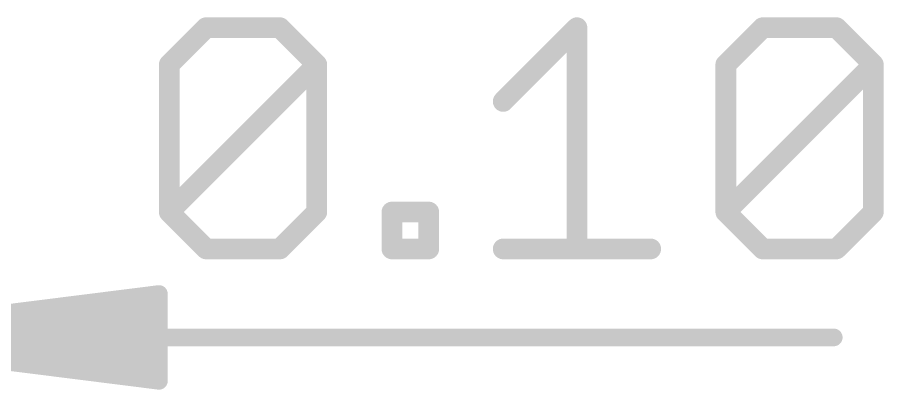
# Model space of a CAD drawing. Extents: x -8.7 to 32.1, y -4.6 to 25.2.
# Drawn here: x 25.69 to 32.06, y 14.86 to 17.59 of the extents above; entities that cross this region are included whole.
import ezdxf

# ---------------------------------------------------------------- set-up
doc = ezdxf.new("R2010")
doc.units = 0
doc.layers.add('47', color=253, linetype='CONTINUOUS')

msp = doc.modelspace()

# ---------------------------------------------------------------- linework, layer by layer
at = {"layer": '47'}
for points, const_width in [([(26.8062, 17.2465), (27.0774, 17.5177)], 0.1524), ([(27.0774, 17.5177), (27.6197, 17.5177)], 0.1524), ([(27.6197, 17.5177), (27.8909, 17.2465)], 0.1524), ([(29.2619, 16.9754), (29.8043, 17.5177)], 0.1524), ([(29.8043, 17.5177), (29.8043, 15.8907)], 0.1524), ([(30.8991, 17.2465), (31.1703, 17.5177)], 0.1524), ([(31.1703, 17.5177), (31.7126, 17.5177)], 0.1524), ([(31.7126, 17.5177), (31.9838, 17.2465)], 0.1524), ([(26.8062, 16.1619), (26.8062, 17.2465)], 0.1524), ([(26.8062, 16.1619), (27.8909, 17.2465)], 0.1524), ([(27.8909, 17.2465), (27.8909, 16.1619)], 0.1524), ([(30.8991, 16.1619), (30.8991, 17.2465)], 0.1524), ([(30.8991, 16.1619), (31.9838, 17.2465)], 0.1524), ([(31.9838, 17.2465), (31.9838, 16.1619)], 0.1524), ([(27.0774, 15.8907), (26.8062, 16.1619)], 0.1524), ([(27.8909, 16.1619), (27.6197, 15.8907)], 0.1524), ([(28.4434, 15.8907), (28.4434, 16.1619)], 0.1524), ([(28.4434, 16.1619), (28.7145, 16.1619)], 0.1524), ([(28.7145, 16.1619), (28.7145, 15.8907)], 0.1524), ([(31.1703, 15.8907), (30.8991, 16.1619)], 0.1524), ([(31.9838, 16.1619), (31.7126, 15.8907)], 0.1524), ([(27.6197, 15.8907), (27.0774, 15.8907)], 0.1524), ([(28.7145, 15.8907), (28.4434, 15.8907)], 0.1524), ([(29.2619, 15.8907), (30.3466, 15.8907)], 0.1524), ([(31.7126, 15.8907), (31.1703, 15.8907)], 0.1524), ([(24.195, 15.24), (26.73, 15.5592)], 0.13), ([(26.73, 15.5592), (26.73, 14.9208)], 0.13), ([(24.195, 15.24), (26.73, 15.5)], 0.13), ([(24.195, 15.24), (26.73, 15.37)], 0.13), ([(24.195, 15.24), (31.6928, 15.24)], 0.13), ([(26.73, 14.9208), (24.195, 15.24)], 0.13), ([(26.73, 15.11), (24.195, 15.24)], 0.13), ([(26.73, 14.98), (24.195, 15.24)], 0.13)]:
    msp.add_lwpolyline(points, dxfattribs=dict(at, const_width=const_width))
for points, const_width in [([(27.0774, 17.5558, 1), (27.0774, 17.4796)], 0.0762), ([(27.1043, 17.4907, 1), (27.0504, 17.5446)], 0.0762), ([(27.6466, 17.5446, 1), (27.5928, 17.4907)], 0.0762), ([(27.6197, 17.4796, 1), (27.6197, 17.5558)], 0.0762), ([(29.8424, 17.5177, 1), (29.7662, 17.5177)], 0.0762), ([(29.8312, 17.4907, 1), (29.7773, 17.5446)], 0.0762), ([(31.1703, 17.5558, 1), (31.1703, 17.4796)], 0.0762), ([(31.1972, 17.4907, 1), (31.1433, 17.5446)], 0.0762), ([(31.7395, 17.5446, 1), (31.6856, 17.4907)], 0.0762), ([(31.7126, 17.4796, 1), (31.7126, 17.5558)], 0.0762), ([(26.8443, 17.2465, 1), (26.7681, 17.2465)], 0.0762), ([(26.7793, 17.2735, 1), (26.8331, 17.2196)], 0.0762), ([(27.929, 17.2465, 1), (27.8528, 17.2465)], 0.0762), ([(27.9178, 17.2196, 1), (27.8639, 17.2735)], 0.0762), ([(27.8639, 17.2196, 1), (27.9178, 17.2735)], 0.0762), ([(30.8721, 17.2735, 1), (30.926, 17.2196)], 0.0762), ([(30.9372, 17.2465, 1), (30.861, 17.2465)], 0.0762), ([(32.0219, 17.2465, 1), (31.9457, 17.2465)], 0.0762), ([(32.0107, 17.2196, 1), (31.9568, 17.2735)], 0.0762), ([(31.9568, 17.2196, 1), (32.0107, 17.2735)], 0.0762), ([(29.235, 17.0023, 1), (29.2889, 16.9484)], 0.0762), ([(26.8331, 16.1888, 1), (26.7793, 16.1349)], 0.0762), ([(26.7793, 16.1888, 1), (26.8331, 16.1349)], 0.0762), ([(26.7681, 16.1619, 1), (26.8443, 16.1619)], 0.0762), ([(27.8528, 16.1619, 1), (27.929, 16.1619)], 0.0762), ([(27.9178, 16.1349, 1), (27.8639, 16.1888)], 0.0762), ([(28.4815, 16.1619, 1), (28.4053, 16.1619)], 0.0762), ([(28.4434, 16.2, 1), (28.4434, 16.1238)], 0.0762), ([(28.7526, 16.1619, 1), (28.6764, 16.1619)], 0.0762), ([(28.7145, 16.1238, 1), (28.7145, 16.2)], 0.0762), ([(30.926, 16.1888, 1), (30.8721, 16.1349)], 0.0762), ([(30.8721, 16.1888, 1), (30.926, 16.1349)], 0.0762), ([(30.861, 16.1619, 1), (30.9372, 16.1619)], 0.0762), ([(31.9457, 16.1619, 1), (32.0219, 16.1619)], 0.0762), ([(32.0107, 16.1349, 1), (31.9568, 16.1888)], 0.0762), ([(27.0774, 15.9288, 1), (27.0774, 15.8526)], 0.0762), ([(27.0504, 15.8638, 1), (27.1043, 15.9176)], 0.0762), ([(27.5928, 15.9176, 1), (27.6466, 15.8638)], 0.0762), ([(27.6197, 15.8526, 1), (27.6197, 15.9288)], 0.0762), ([(28.4434, 15.9288, 1), (28.4434, 15.8526)], 0.0762), ([(28.4053, 15.8907, 1), (28.4815, 15.8907)], 0.0762), ([(28.6764, 15.8907, 1), (28.7526, 15.8907)], 0.0762), ([(28.7145, 15.8526, 1), (28.7145, 15.9288)], 0.0762), ([(29.2619, 15.9288, 1), (29.2619, 15.8526)], 0.0762), ([(29.7662, 15.8907, 1), (29.8424, 15.8907)], 0.0762), ([(30.3466, 15.8526, 1), (30.3466, 15.9288)], 0.0762), ([(31.1703, 15.9288, 1), (31.1703, 15.8526)], 0.0762), ([(31.1433, 15.8638, 1), (31.1972, 15.9176)], 0.0762), ([(31.6856, 15.9176, 1), (31.7395, 15.8638)], 0.0762), ([(31.7126, 15.8526, 1), (31.7126, 15.9288)], 0.0762), ([(26.7625, 15.5592, 1), (26.6975, 15.5592)], 0.065), ([(26.7341, 15.527, 1), (26.7259, 15.5915)], 0.065), ([(26.7333, 15.4677, 1), (26.7267, 15.5323)], 0.065), ([(26.7317, 15.3375, 1), (26.7283, 15.4025)], 0.065), ([(31.6928, 15.2075, 1), (31.6928, 15.2725)], 0.065), ([(26.7283, 15.0775, 1), (26.7317, 15.1425)], 0.065), ([(26.7267, 14.9477, 1), (26.7333, 15.0123)], 0.065), ([(26.7259, 14.8885, 1), (26.7341, 14.953)], 0.065), ([(26.6975, 14.9208, 1), (26.7625, 14.9208)], 0.065)]:
    msp.add_lwpolyline(points, format="xyb", dxfattribs=dict(at, const_width=const_width))

doc.saveas('drawing.dxf')
